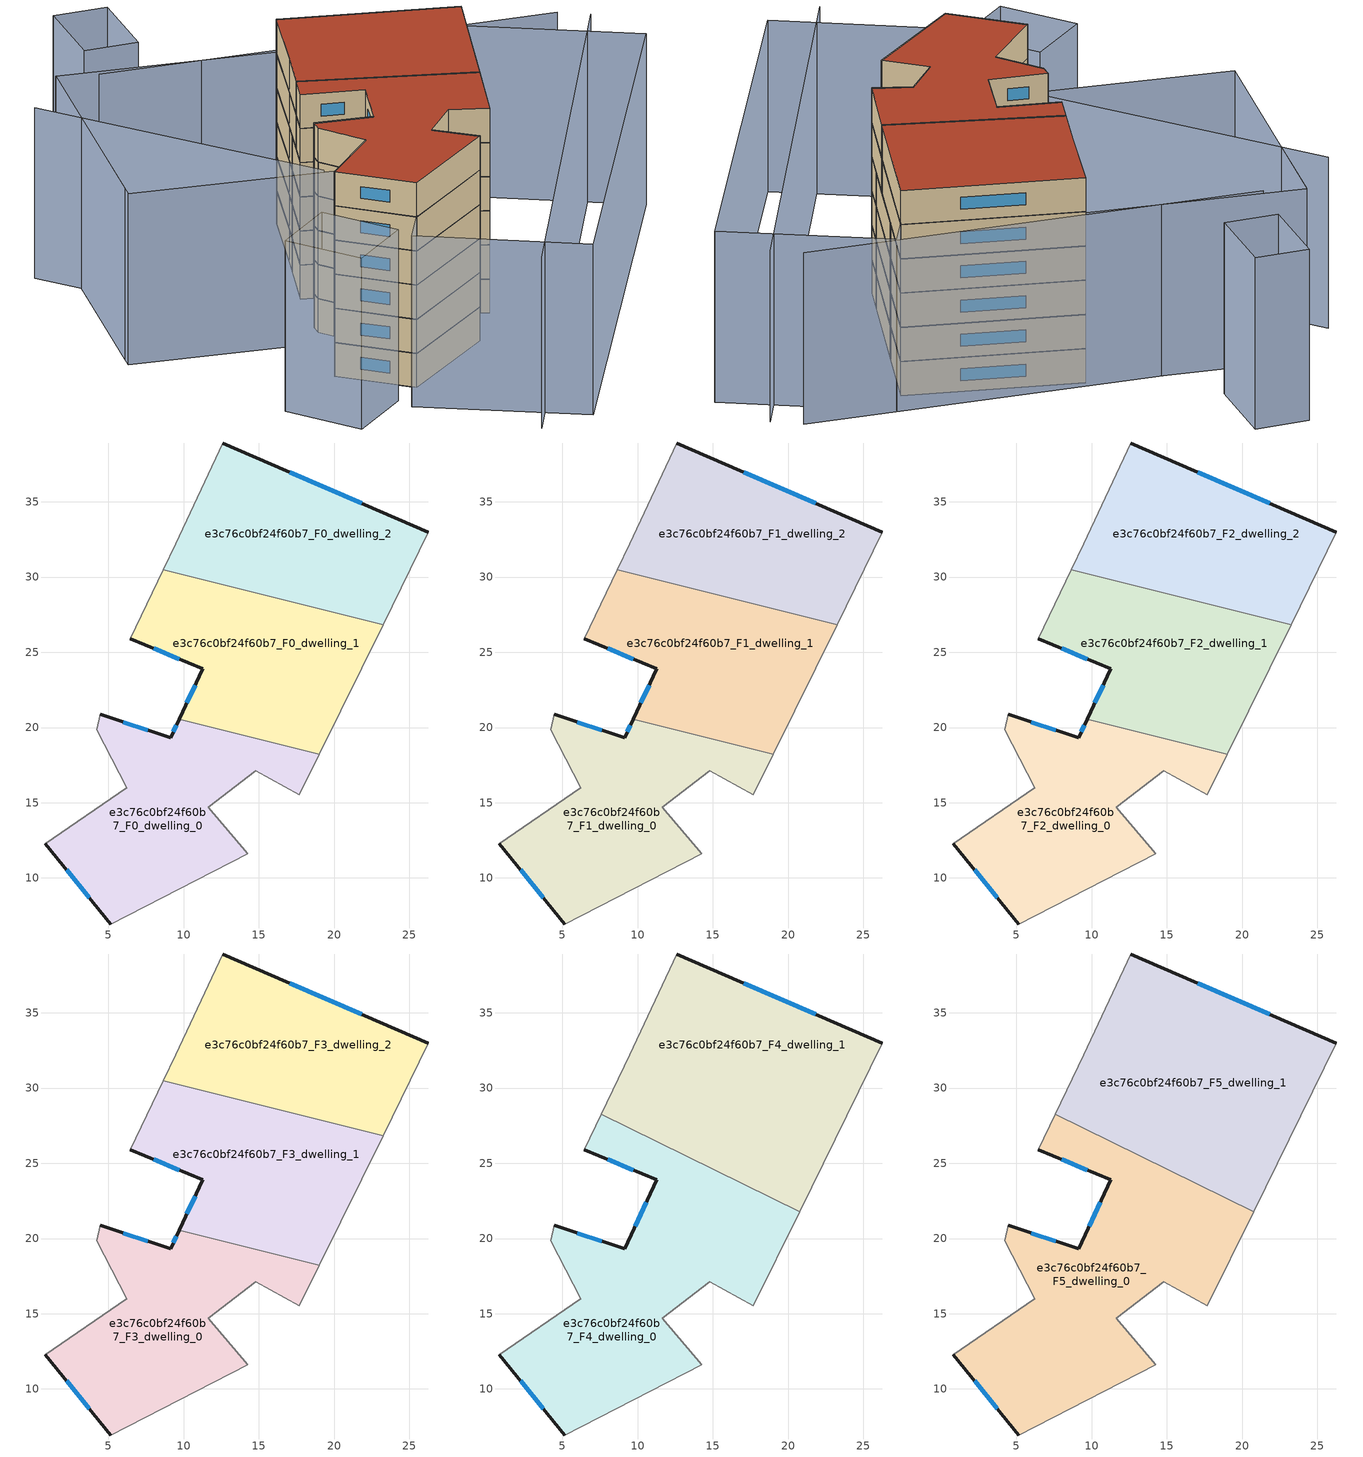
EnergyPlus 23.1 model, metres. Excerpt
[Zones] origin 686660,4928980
e3c76c0bf24f60b7_F0_dwelling_0
 floor ground (EU_floor_Construction): 14.25,11.62 11.63,14.71 14.78,17.14 17.7,15.54 19.02,18.21 9.71,20.54 9.13,19.31 4.45,20.88 4.21,19.86 6.23,15.99 0.79,12.27 5.16,6.94 z0
 wall outside (EU_wall_Construction): 4.45,20.88 9.13,19.31 9.71,20.54 / 5.16,6.94 0.79,12.27 z0:3
 wall to e3c76c0bf24f60b7_F0_dwelling_1 (EU_wall_Construction): 9.71,20.54 19.02,18.21 z0:3
 wall adiabatic (EU_wall_Construction): 19.02,18.21 17.7,15.54 14.78,17.14 11.63,14.71 14.25,11.62 5.16,6.94 / 0.79,12.27 6.23,15.99 4.21,19.86 4.45,20.88 z0:3
 window (EU_Window_Construction): 5.98,20.37 7.61,19.82 / 9.32,19.71 9.52,20.14 / 3.74,8.67 2.22,10.53 z0.98:2.02
e3c76c0bf24f60b7_F0_dwelling_1
 floor ground (EU_floor_Construction): 19.02,18.21 23.26,26.84 8.64,30.5 6.44,25.92 11.28,23.9 9.71,20.54 z0
 wall outside (EU_wall_Construction): 9.71,20.54 11.28,23.9 6.44,25.92 z0:3
 wall to e3c76c0bf24f60b7_F0_dwelling_2 (EU_wall_Construction): 8.64,30.5 23.26,26.84 z0:3
 wall adiabatic (EU_wall_Construction): 23.26,26.84 19.02,18.21 / 6.44,25.92 8.64,30.5 z0:3
 window (EU_Window_Construction): 10.22,21.63 10.77,22.8 / 9.71,24.55 8.02,25.26 z0.98:2.02
e3c76c0bf24f60b7_F0_dwelling_2
 floor ground (EU_floor_Construction): 23.26,26.84 26.27,32.97 12.6,38.92 9.47,32.23 8.64,30.5 z0
 wall outside (EU_wall_Construction): 12.6,38.92 26.27,32.97 z0:3
 wall adiabatic (EU_wall_Construction): 26.27,32.97 23.26,26.84 / 8.64,30.5 9.47,32.23 12.6,38.92 z0:3
 window (EU_Window_Construction): 17.05,36.98 21.83,34.91 z0.98:2.02
e3c76c0bf24f60b7_F1_dwelling_0
 floor to e3c76c0bf24f60b7_F0_dwelling_0 (EU_floor_Construction): 14.25,11.62 11.63,14.71 14.78,17.14 17.7,15.54 19.02,18.21 9.71,20.54 9.13,19.31 4.45,20.88 4.21,19.86 6.23,15.99 0.79,12.27 5.16,6.94 z3
 wall outside (EU_wall_Construction): 4.45,20.88 9.13,19.31 9.71,20.54 / 5.16,6.94 0.79,12.27 z3:6
 wall to e3c76c0bf24f60b7_F1_dwelling_1 (EU_wall_Construction): 9.71,20.54 19.02,18.21 z3:6
 wall adiabatic (EU_wall_Construction): 19.02,18.21 17.7,15.54 14.78,17.14 11.63,14.71 14.25,11.62 5.16,6.94 / 0.79,12.27 6.23,15.99 4.21,19.86 4.45,20.88 z3:6
 window (EU_Window_Construction): 5.98,20.37 7.61,19.82 / 9.32,19.71 9.52,20.14 / 3.74,8.67 2.22,10.53 z3.98:5.02
e3c76c0bf24f60b7_F1_dwelling_1
 floor to e3c76c0bf24f60b7_F0_dwelling_1 (EU_floor_Construction): 19.02,18.21 23.26,26.84 8.64,30.5 6.44,25.92 11.28,23.9 9.71,20.54 z3
 wall outside (EU_wall_Construction): 9.71,20.54 11.28,23.9 6.44,25.92 z3:6
 wall to e3c76c0bf24f60b7_F1_dwelling_2 (EU_wall_Construction): 8.64,30.5 23.26,26.84 z3:6
 wall adiabatic (EU_wall_Construction): 23.26,26.84 19.02,18.21 / 6.44,25.92 8.64,30.5 z3:6
 window (EU_Window_Construction): 10.22,21.63 10.77,22.8 / 9.71,24.55 8.02,25.26 z3.98:5.02
e3c76c0bf24f60b7_F1_dwelling_2
 floor to e3c76c0bf24f60b7_F0_dwelling_2 (EU_floor_Construction): 23.26,26.84 26.27,32.97 12.6,38.92 9.47,32.23 8.64,30.5 z3
 wall outside (EU_wall_Construction): 12.6,38.92 26.27,32.97 z3:6
 wall adiabatic (EU_wall_Construction): 26.27,32.97 23.26,26.84 / 8.64,30.5 9.47,32.23 12.6,38.92 z3:6
 window (EU_Window_Construction): 17.05,36.98 21.83,34.91 z3.98:5.02
e3c76c0bf24f60b7_F2_dwelling_0
 floor to e3c76c0bf24f60b7_F1_dwelling_0 (EU_floor_Construction): 14.25,11.62 11.63,14.71 14.78,17.14 17.7,15.54 19.02,18.21 9.71,20.54 9.13,19.31 4.45,20.88 4.21,19.86 6.23,15.99 0.79,12.27 5.16,6.94 z6
 wall outside (EU_wall_Construction): 4.45,20.88 9.13,19.31 9.71,20.54 / 5.16,6.94 0.79,12.27 z6:9
 wall to e3c76c0bf24f60b7_F2_dwelling_1 (EU_wall_Construction): 9.71,20.54 19.02,18.21 z6:9
 wall adiabatic (EU_wall_Construction): 19.02,18.21 17.7,15.54 14.78,17.14 11.63,14.71 14.25,11.62 5.16,6.94 / 0.79,12.27 6.23,15.99 4.21,19.86 4.45,20.88 z6:9
 window (EU_Window_Construction): 5.98,20.37 7.61,19.82 / 9.32,19.71 9.52,20.14 / 3.74,8.67 2.22,10.53 z6.98:8.02
e3c76c0bf24f60b7_F2_dwelling_1
 floor to e3c76c0bf24f60b7_F1_dwelling_1 (EU_floor_Construction): 19.02,18.21 23.26,26.84 8.64,30.5 6.44,25.92 11.28,23.9 9.71,20.54 z6
 wall outside (EU_wall_Construction): 9.71,20.54 11.28,23.9 6.44,25.92 z6:9
 wall to e3c76c0bf24f60b7_F2_dwelling_2 (EU_wall_Construction): 8.64,30.5 23.26,26.84 z6:9
 wall adiabatic (EU_wall_Construction): 23.26,26.84 19.02,18.21 / 6.44,25.92 8.64,30.5 z6:9
 window (EU_Window_Construction): 10.22,21.63 10.77,22.8 / 9.71,24.55 8.02,25.26 z6.98:8.02
e3c76c0bf24f60b7_F2_dwelling_2
 floor to e3c76c0bf24f60b7_F1_dwelling_2 (EU_floor_Construction): 23.26,26.84 26.27,32.97 12.6,38.92 9.47,32.23 8.64,30.5 z6
 wall outside (EU_wall_Construction): 12.6,38.92 26.27,32.97 z6:9
 wall adiabatic (EU_wall_Construction): 26.27,32.97 23.26,26.84 / 8.64,30.5 9.47,32.23 12.6,38.92 z6:9
 window (EU_Window_Construction): 17.05,36.98 21.83,34.91 z6.98:8.02
e3c76c0bf24f60b7_F3_dwelling_0
 floor to e3c76c0bf24f60b7_F2_dwelling_0 (EU_floor_Construction): 14.25,11.62 11.63,14.71 14.78,17.14 17.7,15.54 19.02,18.21 9.71,20.54 9.13,19.31 4.45,20.88 4.21,19.86 6.23,15.99 0.79,12.27 5.16,6.94 z9
 wall outside (EU_wall_Construction): 4.45,20.88 9.13,19.31 9.71,20.54 / 5.16,6.94 0.79,12.27 z9:12
 wall to e3c76c0bf24f60b7_F3_dwelling_1 (EU_wall_Construction): 9.71,20.54 19.02,18.21 z9:12
 wall adiabatic (EU_wall_Construction): 19.02,18.21 17.7,15.54 14.78,17.14 11.63,14.71 14.25,11.62 5.16,6.94 / 0.79,12.27 6.23,15.99 4.21,19.86 4.45,20.88 z9:12
 window (EU_Window_Construction): 5.98,20.37 7.61,19.82 / 9.32,19.71 9.52,20.14 / 3.74,8.67 2.22,10.53 z9.98:11.02
e3c76c0bf24f60b7_F3_dwelling_1
 floor to e3c76c0bf24f60b7_F2_dwelling_1 (EU_floor_Construction): 19.02,18.21 23.26,26.84 8.64,30.5 6.44,25.92 11.28,23.9 9.71,20.54 z9
 wall outside (EU_wall_Construction): 9.71,20.54 11.28,23.9 6.44,25.92 z9:12
 wall to e3c76c0bf24f60b7_F3_dwelling_2 (EU_wall_Construction): 8.64,30.5 23.26,26.84 z9:12
 wall adiabatic (EU_wall_Construction): 23.26,26.84 19.02,18.21 / 6.44,25.92 8.64,30.5 z9:12
 window (EU_Window_Construction): 10.22,21.63 10.77,22.8 / 9.71,24.55 8.02,25.26 z9.98:11.02
e3c76c0bf24f60b7_F3_dwelling_2
 floor to e3c76c0bf24f60b7_F2_dwelling_2 (EU_floor_Construction): 23.26,26.84 26.27,32.97 12.6,38.92 9.47,32.23 8.64,30.5 z9
 wall outside (EU_wall_Construction): 12.6,38.92 26.27,32.97 z9:12
 wall adiabatic (EU_wall_Construction): 26.27,32.97 23.26,26.84 / 8.64,30.5 9.47,32.23 12.6,38.92 z9:12
 window (EU_Window_Construction): 17.05,36.98 21.83,34.91 z9.98:11.02
e3c76c0bf24f60b7_F4_dwelling_0
 floor to e3c76c0bf24f60b7_F3_dwelling_0 (EU_floor_Construction): 14.25,11.62 11.63,14.71 14.78,17.14 17.7,15.54 19.02,18.21 9.71,20.54 9.13,19.31 4.45,20.88 4.21,19.86 6.23,15.99 0.79,12.27 5.16,6.94 z12
 floor to e3c76c0bf24f60b7_F3_dwelling_1 (EU_floor_Construction): 19.02,18.21 20.77,21.78 7.57,28.26 6.44,25.92 11.28,23.9 9.71,20.54 z12
 wall outside (EU_wall_Construction): 5.16,6.94 0.79,12.27 / 4.45,20.88 9.13,19.31 11.28,23.9 6.44,25.92 z12:15
 wall adiabatic (EU_wall_Construction): 0.79,12.27 6.23,15.99 4.21,19.86 4.45,20.88 / 6.44,25.92 7.57,28.26 / 20.77,21.78 17.7,15.54 14.78,17.14 11.63,14.71 14.25,11.62 5.16,6.94 z12:15
 wall to e3c76c0bf24f60b7_F4_dwelling_1 (EU_wall_Construction): 7.57,28.26 20.77,21.78 z12:15
 window (EU_Window_Construction): 3.74,8.67 2.22,10.53 / 5.98,20.37 7.61,19.82 / 9.83,20.8 10.58,22.4 / 9.71,24.55 8.02,25.26 z12.98:14.02
e3c76c0bf24f60b7_F4_dwelling_1
 floor to e3c76c0bf24f60b7_F3_dwelling_1 (EU_floor_Construction): 20.77,21.78 23.26,26.84 8.64,30.5 7.57,28.26 z12
 floor to e3c76c0bf24f60b7_F3_dwelling_2 (EU_floor_Construction): 23.26,26.84 26.27,32.97 12.6,38.92 9.47,32.23 8.64,30.5 z12
 wall outside (EU_wall_Construction): 12.6,38.92 26.27,32.97 z12:15
 wall adiabatic (EU_wall_Construction): 26.27,32.97 20.77,21.78 / 7.57,28.26 9.47,32.23 12.6,38.92 z12:15
 window (EU_Window_Construction): 17.05,36.98 21.83,34.91 z12.98:14.02
e3c76c0bf24f60b7_F5_dwelling_0
 floor to e3c76c0bf24f60b7_F4_dwelling_0 (EU_floor_Construction): 14.25,11.62 11.63,14.71 14.78,17.14 17.7,15.54 20.77,21.78 7.57,28.26 6.44,25.92 11.28,23.9 9.13,19.31 4.45,20.88 4.21,19.86 6.23,15.99 0.79,12.27 5.16,6.94 z15
 wall outside (EU_wall_Construction): 5.16,6.94 0.79,12.27 / 4.45,20.88 9.13,19.31 11.28,23.9 6.44,25.92 z15:18
 wall adiabatic (EU_wall_Construction): 0.79,12.27 6.23,15.99 4.21,19.86 4.45,20.88 / 6.44,25.92 7.57,28.26 / 20.77,21.78 17.7,15.54 14.78,17.14 11.63,14.71 14.25,11.62 5.16,6.94 z15:18
 wall to e3c76c0bf24f60b7_F5_dwelling_1 (EU_wall_Construction): 7.57,28.26 20.77,21.78 z15:18
 window (EU_Window_Construction): 3.74,8.67 2.22,10.53 / 5.98,20.37 7.61,19.82 / 9.83,20.8 10.58,22.4 / 9.71,24.55 8.02,25.26 z15.98:17.02
 roof outside (EU_roof_Construction): 20.77,21.78 17.7,15.54 14.78,17.14 11.63,14.71 14.25,11.62 5.16,6.94 0.79,12.27 6.23,15.99 4.21,19.86 4.45,20.88 9.13,19.31 11.28,23.9 6.44,25.92 7.57,28.26 z18
e3c76c0bf24f60b7_F5_dwelling_1
 floor to e3c76c0bf24f60b7_F4_dwelling_1 (EU_floor_Construction): 20.77,21.78 26.27,32.97 12.6,38.92 9.47,32.23 7.57,28.26 z15
 wall outside (EU_wall_Construction): 12.6,38.92 26.27,32.97 z15:18
 wall adiabatic (EU_wall_Construction): 26.27,32.97 20.77,21.78 / 7.57,28.26 9.47,32.23 12.6,38.92 z15:18
 window (EU_Window_Construction): 17.05,36.98 21.83,34.91 z15.98:17.02
 roof outside (EU_roof_Construction): 26.27,32.97 20.77,21.78 7.57,28.26 9.47,32.23 12.6,38.92 z18
shading: 4.21,19.86 9.62,10.8 / -9.13,40.77 3.77,18.35 / -4.52,44.75 -11.4,24.11 / 9.41,-4.85 37.58,31.42 / 35.58,33.23 -1.38,43.28 / -0.68,11.82 2.64,5.71 / 2.64,5.71 -2.72,2.79 / -2.72,2.79 -6.04,8.9 / -6.04,8.9 -0.68,11.82 / -11.73,23.1 -4.49,44.82 / -4.49,44.82 12.67,39.1 / 12.67,39.1 5.43,17.38 / 5.43,17.38 -11.73,23.1 / 2.93,4.18 28,35.1 / 28,35.1 39.29,25.95 / 39.29,25.95 14.21,-4.97 / 14.21,-4.97 2.93,4.18 / 6,53.49 4.47,46.61 / 4.47,46.61 0,47.6 / 0,47.6 1.53,54.48 / 1.53,54.48 6,53.49 z0:15
[Building]
EU S2 Campaign: North Axis=0; Terrain=City; Solar Distribution=FullExterior
[Site:Location]
Bologna: Latitude=44.5; Longitude=11.25; Time Zone=1; Elevation=37
[SizingPeriod:WeatherFileDays]
AnnualSizingPeriod: Begin Month=1; Begin Day of Month=1; End Month=12; End Day of Month=31; Day of Week for Start Day=Monday; Use Weather File Daylight Saving Period=No; Use Weather File Rain and Snow Indicators=No
[MATERIAL]
EU_InternalMass_Material: Roughness=MediumRough; Thickness=0.1; Conductivity=1; Density=1800; Specific Heat=900; Thermal Absorptance=0.9; Solar Absorptance=0.7; Visible Absorptance=0.7
[MATERIAL:NOMASS] Roughness=MediumRough; Thermal Absorptance=0.9; Solar Absorptance=0.7; Visible Absorptance=0.7
Name | Thermal Resistance
EU_wall_NoMass | 0.905828
EU_roof_NoMass | 0.37593
EU_floor_NoMass | 0.67114
[WINDOWMATERIAL:SIMPLEGLAZINGSYSTEM]
EU_Window_SimpleGlazing: UFactor=4.52486; Solar Heat Gain Coefficient=0.85; Visible Transmittance=0.85
[CONSTRUCTION]
EU_wall_Construction: EU_wall_NoMass
EU_roof_Construction: EU_roof_NoMass
EU_floor_Construction: EU_floor_NoMass
EU_InternalMass_Construction: EU_InternalMass_Material
EU_Window_Construction: EU_Window_SimpleGlazing
[ZONE] Type=1; Multiplier=1; Ceiling Height=autocalculate; Floor Area=autocalculate; Part of Total Floor Area=Yes
Name | Volume
e3c76c0bf24f60b7_F0_dwelling_0; e3c76c0bf24f60b7_F1_dwelling_0; e3c76c0bf24f60b7_F2_dwelling_0; e3c76c0bf24f60b7_F3_dwelling_0 | 358.721
e3c76c0bf24f60b7_F4_dwelling_0; e3c76c0bf24f60b7_F5_dwelling_0 | 538.085
e3c76c0bf24f60b7_F0_dwelling_1; e3c76c0bf24f60b7_F1_dwelling_1; e3c76c0bf24f60b7_F2_dwelling_1; e3c76c0bf24f60b7_F3_dwelling_1 | 358.759
e3c76c0bf24f60b7_F4_dwelling_1; e3c76c0bf24f60b7_F5_dwelling_1 | 538.102
e3c76c0bf24f60b7_F0_dwelling_2; e3c76c0bf24f60b7_F1_dwelling_2; e3c76c0bf24f60b7_F2_dwelling_2; e3c76c0bf24f60b7_F3_dwelling_2 | 358.723
[INTERNALMASS] Construction=EU_InternalMass_Construction
Name | Zone or ZoneList | Surface Area
e3c76c0bf24f60b7_F0_dwelling_0_EU_InternalMass | e3c76c0bf24f60b7_F0_dwelling_0 | 119.574
e3c76c0bf24f60b7_F0_dwelling_1_EU_InternalMass | e3c76c0bf24f60b7_F0_dwelling_1 | 119.587
e3c76c0bf24f60b7_F0_dwelling_2_EU_InternalMass | e3c76c0bf24f60b7_F0_dwelling_2 | 119.575
e3c76c0bf24f60b7_F1_dwelling_0_EU_InternalMass | e3c76c0bf24f60b7_F1_dwelling_0 | 119.574
e3c76c0bf24f60b7_F1_dwelling_1_EU_InternalMass | e3c76c0bf24f60b7_F1_dwelling_1 | 119.587
e3c76c0bf24f60b7_F1_dwelling_2_EU_InternalMass | e3c76c0bf24f60b7_F1_dwelling_2 | 119.575
e3c76c0bf24f60b7_F2_dwelling_0_EU_InternalMass | e3c76c0bf24f60b7_F2_dwelling_0 | 119.574
e3c76c0bf24f60b7_F2_dwelling_1_EU_InternalMass | e3c76c0bf24f60b7_F2_dwelling_1 | 119.587
e3c76c0bf24f60b7_F2_dwelling_2_EU_InternalMass | e3c76c0bf24f60b7_F2_dwelling_2 | 119.575
e3c76c0bf24f60b7_F3_dwelling_0_EU_InternalMass | e3c76c0bf24f60b7_F3_dwelling_0 | 119.574
e3c76c0bf24f60b7_F3_dwelling_1_EU_InternalMass | e3c76c0bf24f60b7_F3_dwelling_1 | 119.587
e3c76c0bf24f60b7_F3_dwelling_2_EU_InternalMass | e3c76c0bf24f60b7_F3_dwelling_2 | 119.575
e3c76c0bf24f60b7_F4_dwelling_0_EU_InternalMass | e3c76c0bf24f60b7_F4_dwelling_0 | 179.361
e3c76c0bf24f60b7_F4_dwelling_1_EU_InternalMass | e3c76c0bf24f60b7_F4_dwelling_1 | 179.37
e3c76c0bf24f60b7_F5_dwelling_0_EU_InternalMass | e3c76c0bf24f60b7_F5_dwelling_0 | 179.361
e3c76c0bf24f60b7_F5_dwelling_1_EU_InternalMass | e3c76c0bf24f60b7_F5_dwelling_1 | 179.37
[OTHEREQUIPMENT] Fuel Type=Electricity; Design Level Calculation Method=Watts/Area; Power per Zone Floor Area=1; Fraction Latent=0; Fraction Radiant=0; Fraction Lost=0; Carbon Dioxide Generation Rate=0; EndUse Subcategory=EU_Step8_InternalGains
Name | Zone or ZoneList or Space or SpaceList | Schedule
EU_Step8_InternalGain_e3c76c0bf24f60b7_F0_dwelling_0_f000 | e3c76c0bf24f60b7_F0_dwelling_0 | EU_Step8_GainSchedule_e3c76c0bf24f60b7_F0_dwelling_0_f000
EU_Step8_InternalGain_e3c76c0bf24f60b7_F0_dwelling_1_f000 | e3c76c0bf24f60b7_F0_dwelling_1 | EU_Step8_GainSchedule_e3c76c0bf24f60b7_F0_dwelling_1_f000
EU_Step8_InternalGain_e3c76c0bf24f60b7_F0_dwelling_2_f000 | e3c76c0bf24f60b7_F0_dwelling_2 | EU_Step8_GainSchedule_e3c76c0bf24f60b7_F0_dwelling_2_f000
EU_Step8_InternalGain_e3c76c0bf24f60b7_F1_dwelling_0_f000 | e3c76c0bf24f60b7_F1_dwelling_0 | EU_Step8_GainSchedule_e3c76c0bf24f60b7_F1_dwelling_0_f000
EU_Step8_InternalGain_e3c76c0bf24f60b7_F1_dwelling_1_f000 | e3c76c0bf24f60b7_F1_dwelling_1 | EU_Step8_GainSchedule_e3c76c0bf24f60b7_F1_dwelling_1_f000
EU_Step8_InternalGain_e3c76c0bf24f60b7_F1_dwelling_2_f000 | e3c76c0bf24f60b7_F1_dwelling_2 | EU_Step8_GainSchedule_e3c76c0bf24f60b7_F1_dwelling_2_f000
EU_Step8_InternalGain_e3c76c0bf24f60b7_F2_dwelling_0_f000 | e3c76c0bf24f60b7_F2_dwelling_0 | EU_Step8_GainSchedule_e3c76c0bf24f60b7_F2_dwelling_0_f000
EU_Step8_InternalGain_e3c76c0bf24f60b7_F2_dwelling_1_f000 | e3c76c0bf24f60b7_F2_dwelling_1 | EU_Step8_GainSchedule_e3c76c0bf24f60b7_F2_dwelling_1_f000
EU_Step8_InternalGain_e3c76c0bf24f60b7_F2_dwelling_2_f000 | e3c76c0bf24f60b7_F2_dwelling_2 | EU_Step8_GainSchedule_e3c76c0bf24f60b7_F2_dwelling_2_f000
EU_Step8_InternalGain_e3c76c0bf24f60b7_F3_dwelling_0_f000 | e3c76c0bf24f60b7_F3_dwelling_0 | EU_Step8_GainSchedule_e3c76c0bf24f60b7_F3_dwelling_0_f000
EU_Step8_InternalGain_e3c76c0bf24f60b7_F3_dwelling_1_f000 | e3c76c0bf24f60b7_F3_dwelling_1 | EU_Step8_GainSchedule_e3c76c0bf24f60b7_F3_dwelling_1_f000
EU_Step8_InternalGain_e3c76c0bf24f60b7_F3_dwelling_2_f000 | e3c76c0bf24f60b7_F3_dwelling_2 | EU_Step8_GainSchedule_e3c76c0bf24f60b7_F3_dwelling_2_f000
EU_Step8_InternalGain_e3c76c0bf24f60b7_F4_dwelling_0_f000 | e3c76c0bf24f60b7_F4_dwelling_0 | EU_Step8_GainSchedule_e3c76c0bf24f60b7_F4_dwelling_0_f000
EU_Step8_InternalGain_e3c76c0bf24f60b7_F4_dwelling_1_f000 | e3c76c0bf24f60b7_F4_dwelling_1 | EU_Step8_GainSchedule_e3c76c0bf24f60b7_F4_dwelling_1_f000
EU_Step8_InternalGain_e3c76c0bf24f60b7_F5_dwelling_0_f000 | e3c76c0bf24f60b7_F5_dwelling_0 | EU_Step8_GainSchedule_e3c76c0bf24f60b7_F5_dwelling_0_f000
EU_Step8_InternalGain_e3c76c0bf24f60b7_F5_dwelling_1_f000 | e3c76c0bf24f60b7_F5_dwelling_1 | EU_Step8_GainSchedule_e3c76c0bf24f60b7_F5_dwelling_1_f000
[ZONEVENTILATION:DESIGNFLOWRATE] Schedule=EU_AlwaysOn; Design Flow Rate Calculation Method=AirChanges/Hour; Air Changes per Hour=0.73129; Ventilation Type=Natural; Fan Pressure Rise=0; Fan Total Efficiency=1; Constant Term Coefficient=1; Temperature Term Coefficient=0; Velocity Term Coefficient=0; Velocity Squared Term Coefficient=0; Minimum Indoor Temperature=-100; Maximum Indoor Temperature=100; Delta Temperature=-100; Minimum Outdoor Temperature=-100; Maximum Outdoor Temperature=100; Maximum Wind Speed=40
Name | Zone or ZoneList or Space or SpaceList
EU_ConstantAir_e3c76c0bf24f60b7_F0_dwelling_0 | e3c76c0bf24f60b7_F0_dwelling_0
EU_ConstantAir_e3c76c0bf24f60b7_F0_dwelling_1 | e3c76c0bf24f60b7_F0_dwelling_1
EU_ConstantAir_e3c76c0bf24f60b7_F0_dwelling_2 | e3c76c0bf24f60b7_F0_dwelling_2
EU_ConstantAir_e3c76c0bf24f60b7_F1_dwelling_0 | e3c76c0bf24f60b7_F1_dwelling_0
EU_ConstantAir_e3c76c0bf24f60b7_F1_dwelling_1 | e3c76c0bf24f60b7_F1_dwelling_1
EU_ConstantAir_e3c76c0bf24f60b7_F1_dwelling_2 | e3c76c0bf24f60b7_F1_dwelling_2
EU_ConstantAir_e3c76c0bf24f60b7_F2_dwelling_0 | e3c76c0bf24f60b7_F2_dwelling_0
EU_ConstantAir_e3c76c0bf24f60b7_F2_dwelling_1 | e3c76c0bf24f60b7_F2_dwelling_1
EU_ConstantAir_e3c76c0bf24f60b7_F2_dwelling_2 | e3c76c0bf24f60b7_F2_dwelling_2
EU_ConstantAir_e3c76c0bf24f60b7_F3_dwelling_0 | e3c76c0bf24f60b7_F3_dwelling_0
EU_ConstantAir_e3c76c0bf24f60b7_F3_dwelling_1 | e3c76c0bf24f60b7_F3_dwelling_1
EU_ConstantAir_e3c76c0bf24f60b7_F3_dwelling_2 | e3c76c0bf24f60b7_F3_dwelling_2
EU_ConstantAir_e3c76c0bf24f60b7_F4_dwelling_0 | e3c76c0bf24f60b7_F4_dwelling_0
EU_ConstantAir_e3c76c0bf24f60b7_F4_dwelling_1 | e3c76c0bf24f60b7_F4_dwelling_1
EU_ConstantAir_e3c76c0bf24f60b7_F5_dwelling_0 | e3c76c0bf24f60b7_F5_dwelling_0
EU_ConstantAir_e3c76c0bf24f60b7_F5_dwelling_1 | e3c76c0bf24f60b7_F5_dwelling_1
[HVACTEMPLATE:THERMOSTAT] Constant Heating Setpoint=20; Constant Cooling Setpoint=50
EU_HeatOnly_e3c76c0bf24f60b7_F0_dwelling_0; EU_HeatOnly_e3c76c0bf24f60b7_F0_dwelling_1; EU_HeatOnly_e3c76c0bf24f60b7_F0_dwelling_2; EU_HeatOnly_e3c76c0bf24f60b7_F1_dwelling_0; EU_HeatOnly_e3c76c0bf24f60b7_F1_dwelling_1; EU_HeatOnly_e3c76c0bf24f60b7_F1_dwelling_2; EU_HeatOnly_e3c76c0bf24f60b7_F2_dwelling_0; EU_HeatOnly_e3c76c0bf24f60b7_F2_dwelling_1; EU_HeatOnly_e3c76c0bf24f60b7_F2_dwelling_2; EU_HeatOnly_e3c76c0bf24f60b7_F3_dwelling_0; EU_HeatOnly_e3c76c0bf24f60b7_F3_dwelling_1; EU_HeatOnly_e3c76c0bf24f60b7_F3_dwelling_2; EU_HeatOnly_e3c76c0bf24f60b7_F4_dwelling_0; EU_HeatOnly_e3c76c0bf24f60b7_F4_dwelling_1; EU_HeatOnly_e3c76c0bf24f60b7_F5_dwelling_0; EU_HeatOnly_e3c76c0bf24f60b7_F5_dwelling_1
[HVACTEMPLATE:ZONE:IDEALLOADSAIRSYSTEM] System Availability Schedule=EU_AlwaysOn; Maximum Heating Supply Air Temperature=50; Minimum Cooling Supply Air Temperature=13; Maximum Heating Supply Air Humidity Ratio=0.0156; Minimum Cooling Supply Air Humidity Ratio=0.0077; Heating Limit=NoLimit; Cooling Limit=NoLimit; Heating Availability Schedule=EU_AlwaysOn; Cooling Availability Schedule=EU_CoolingOff; Dehumidification Control Type=ConstantSensibleHeatRatio; Cooling Sensible Heat Ratio=0.7; Dehumidification Setpoint=60; Humidification Control Type=None; Humidification Setpoint=30; Outdoor Air Method=None; Outdoor Air Flow Rate per Person=0.00944; Outdoor Air Flow Rate per Zone Floor Area=0; Outdoor Air Flow Rate per Zone=0; Demand Controlled Ventilation Type=None; Outdoor Air Economizer Type=NoEconomizer; Heat Recovery Type=None; Sensible Heat Recovery Effectiveness=0.7; Latent Heat Recovery Effectiveness=0.65
Name | Template Thermostat
e3c76c0bf24f60b7_F0_dwelling_0 | EU_HeatOnly_e3c76c0bf24f60b7_F0_dwelling_0
e3c76c0bf24f60b7_F0_dwelling_1 | EU_HeatOnly_e3c76c0bf24f60b7_F0_dwelling_1
e3c76c0bf24f60b7_F0_dwelling_2 | EU_HeatOnly_e3c76c0bf24f60b7_F0_dwelling_2
e3c76c0bf24f60b7_F1_dwelling_0 | EU_HeatOnly_e3c76c0bf24f60b7_F1_dwelling_0
e3c76c0bf24f60b7_F1_dwelling_1 | EU_HeatOnly_e3c76c0bf24f60b7_F1_dwelling_1
e3c76c0bf24f60b7_F1_dwelling_2 | EU_HeatOnly_e3c76c0bf24f60b7_F1_dwelling_2
e3c76c0bf24f60b7_F2_dwelling_0 | EU_HeatOnly_e3c76c0bf24f60b7_F2_dwelling_0
e3c76c0bf24f60b7_F2_dwelling_1 | EU_HeatOnly_e3c76c0bf24f60b7_F2_dwelling_1
e3c76c0bf24f60b7_F2_dwelling_2 | EU_HeatOnly_e3c76c0bf24f60b7_F2_dwelling_2
e3c76c0bf24f60b7_F3_dwelling_0 | EU_HeatOnly_e3c76c0bf24f60b7_F3_dwelling_0
e3c76c0bf24f60b7_F3_dwelling_1 | EU_HeatOnly_e3c76c0bf24f60b7_F3_dwelling_1
e3c76c0bf24f60b7_F3_dwelling_2 | EU_HeatOnly_e3c76c0bf24f60b7_F3_dwelling_2
e3c76c0bf24f60b7_F4_dwelling_0 | EU_HeatOnly_e3c76c0bf24f60b7_F4_dwelling_0
e3c76c0bf24f60b7_F4_dwelling_1 | EU_HeatOnly_e3c76c0bf24f60b7_F4_dwelling_1
e3c76c0bf24f60b7_F5_dwelling_0 | EU_HeatOnly_e3c76c0bf24f60b7_F5_dwelling_0
e3c76c0bf24f60b7_F5_dwelling_1 | EU_HeatOnly_e3c76c0bf24f60b7_F5_dwelling_1
[SIZING:ZONE] Zone Cooling Design Supply Air Temperature Input Method=SupplyAirTemperature; Zone Cooling Design Supply Air Temperature=13; Zone Heating Design Supply Air Temperature Input Method=SupplyAirTemperature; Zone Heating Design Supply Air Temperature=50; Zone Cooling Design Supply Air Humidity Ratio=0.008; Zone Heating Design Supply Air Humidity Ratio=0.008; Cooling Design Air Flow Method=DesignDay; Cooling Design Air Flow Rate=0; Cooling Minimum Air Flow per Zone Floor Area=0.000762; Cooling Minimum Air Flow=0; Cooling Minimum Air Flow Fraction=0.2; Heating Design Air Flow Method=DesignDay; Heating Design Air Flow Rate=0; Heating Maximum Air Flow per Zone Floor Area=0.002032; Heating Maximum Air Flow=0.141576; Heating Maximum Air Flow Fraction=0.3; Account for Dedicated Outdoor Air System=No; Dedicated Outdoor Air System Control Strategy=NeutralSupplyAir; Dedicated Outdoor Air Low Setpoint Temperature for Design=autosize; Dedicated Outdoor Air High Setpoint Temperature for Design=autosize; Zone Load Sizing Method=Sensible Load Only No Latent Load; Zone Latent Cooling Design Supply Air Humidity Ratio Input Method=HumidityRatioDifference; Zone Cooling Design Supply Air Humidity Ratio Difference=0.005; Zone Latent Heating Design Supply Air Humidity Ratio Input Method=HumidityRatioDifference; Zone Humidification Design Supply Air Humidity Ratio Difference=0.005
e3c76c0bf24f60b7_F0_dwelling_0; e3c76c0bf24f60b7_F0_dwelling_1; e3c76c0bf24f60b7_F0_dwelling_2; e3c76c0bf24f60b7_F1_dwelling_0; e3c76c0bf24f60b7_F1_dwelling_1; e3c76c0bf24f60b7_F1_dwelling_2; e3c76c0bf24f60b7_F2_dwelling_0; e3c76c0bf24f60b7_F2_dwelling_1; e3c76c0bf24f60b7_F2_dwelling_2; e3c76c0bf24f60b7_F3_dwelling_0; e3c76c0bf24f60b7_F3_dwelling_1; e3c76c0bf24f60b7_F3_dwelling_2; e3c76c0bf24f60b7_F4_dwelling_0; e3c76c0bf24f60b7_F4_dwelling_1; e3c76c0bf24f60b7_F5_dwelling_0; e3c76c0bf24f60b7_F5_dwelling_1
[SCHEDULE:CONSTANT]
Name | Hourly Value
EU_AlwaysOn | 1
EU_CoolingOff | 0
[SCHEDULE:FILE] Column Number=1; Rows to Skip at Top=0; Number of Hours of Data=8760; Column Separator=Comma; Interpolate to Timestep=No; Minutes per Item=60; Adjust Schedule for Daylight Savings=Yes
Name | File
EU_Step8_GainSchedule_e3c76c0bf24f60b7_F0_dwelling_0_f000 | ../../schedules/e3c76c0bf24f60b7/e3c76c0bf24f60b7_F0_dwelling_0_f000_gain.csv
EU_Step8_GainSchedule_e3c76c0bf24f60b7_F0_dwelling_1_f000 | ../../schedules/e3c76c0bf24f60b7/e3c76c0bf24f60b7_F0_dwelling_1_f000_gain.csv
EU_Step8_GainSchedule_e3c76c0bf24f60b7_F0_dwelling_2_f000 | ../../schedules/e3c76c0bf24f60b7/e3c76c0bf24f60b7_F0_dwelling_2_f000_gain.csv
EU_Step8_GainSchedule_e3c76c0bf24f60b7_F1_dwelling_0_f000 | ../../schedules/e3c76c0bf24f60b7/e3c76c0bf24f60b7_F1_dwelling_0_f000_gain.csv
EU_Step8_GainSchedule_e3c76c0bf24f60b7_F1_dwelling_1_f000 | ../../schedules/e3c76c0bf24f60b7/e3c76c0bf24f60b7_F1_dwelling_1_f000_gain.csv
EU_Step8_GainSchedule_e3c76c0bf24f60b7_F1_dwelling_2_f000 | ../../schedules/e3c76c0bf24f60b7/e3c76c0bf24f60b7_F1_dwelling_2_f000_gain.csv
EU_Step8_GainSchedule_e3c76c0bf24f60b7_F2_dwelling_0_f000 | ../../schedules/e3c76c0bf24f60b7/e3c76c0bf24f60b7_F2_dwelling_0_f000_gain.csv
EU_Step8_GainSchedule_e3c76c0bf24f60b7_F2_dwelling_1_f000 | ../../schedules/e3c76c0bf24f60b7/e3c76c0bf24f60b7_F2_dwelling_1_f000_gain.csv
EU_Step8_GainSchedule_e3c76c0bf24f60b7_F2_dwelling_2_f000 | ../../schedules/e3c76c0bf24f60b7/e3c76c0bf24f60b7_F2_dwelling_2_f000_gain.csv
EU_Step8_GainSchedule_e3c76c0bf24f60b7_F3_dwelling_0_f000 | ../../schedules/e3c76c0bf24f60b7/e3c76c0bf24f60b7_F3_dwelling_0_f000_gain.csv
EU_Step8_GainSchedule_e3c76c0bf24f60b7_F3_dwelling_1_f000 | ../../schedules/e3c76c0bf24f60b7/e3c76c0bf24f60b7_F3_dwelling_1_f000_gain.csv
EU_Step8_GainSchedule_e3c76c0bf24f60b7_F3_dwelling_2_f000 | ../../schedules/e3c76c0bf24f60b7/e3c76c0bf24f60b7_F3_dwelling_2_f000_gain.csv
EU_Step8_GainSchedule_e3c76c0bf24f60b7_F4_dwelling_0_f000 | ../../schedules/e3c76c0bf24f60b7/e3c76c0bf24f60b7_F4_dwelling_0_f000_gain.csv
EU_Step8_GainSchedule_e3c76c0bf24f60b7_F4_dwelling_1_f000 | ../../schedules/e3c76c0bf24f60b7/e3c76c0bf24f60b7_F4_dwelling_1_f000_gain.csv
EU_Step8_GainSchedule_e3c76c0bf24f60b7_F5_dwelling_0_f000 | ../../schedules/e3c76c0bf24f60b7/e3c76c0bf24f60b7_F5_dwelling_0_f000_gain.csv
EU_Step8_GainSchedule_e3c76c0bf24f60b7_F5_dwelling_1_f000 | ../../schedules/e3c76c0bf24f60b7/e3c76c0bf24f60b7_F5_dwelling_1_f000_gain.csv
